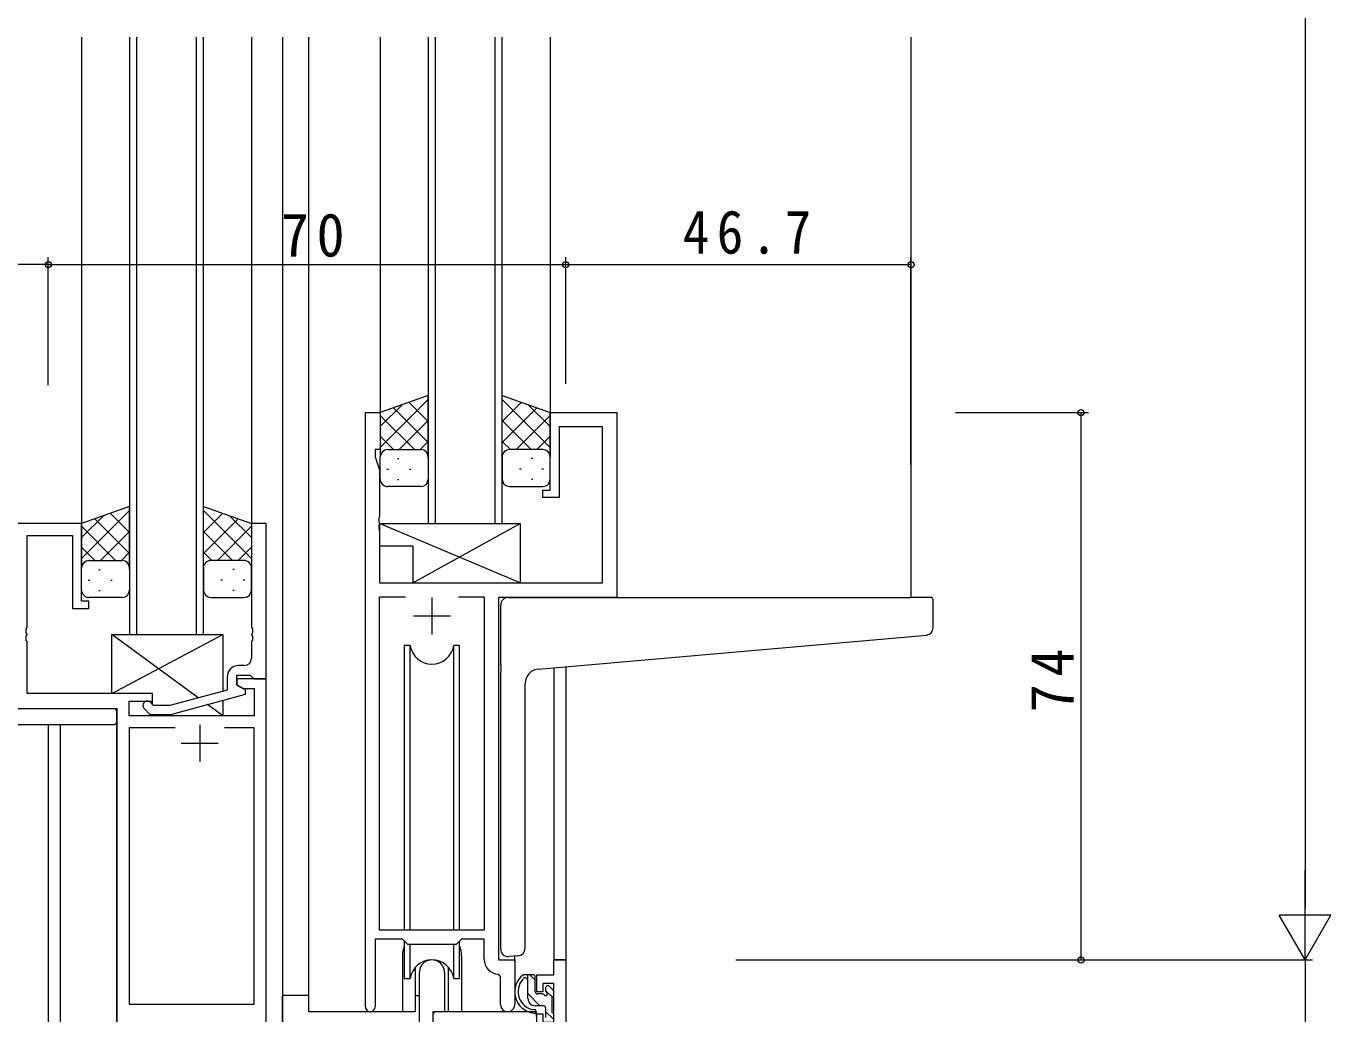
# Model space of a CAD drawing. Units: millimetres, scale not verified. Extents: x -841 to 292, y -594 to 212.
# Drawn here: x -701.7 to -525.2, y -390 to -256.5 of the extents above; entities that cross this region are included whole.
import ezdxf

# ---------------------------------------------------------------- set-up
doc = ezdxf.new("R2010")
doc.units = ezdxf.units.MM
doc.header["$LTSCALE"] = 2
for name, color, linetype, lineweight in [('0-3_YKK_11', 7, 'Continuous', 9), ('0-4_YKK_12', 2, 'Continuous', 9), ('0-5_YKK_13', 4, 'Continuous', 9), ('0-6_YKK_D', 6, 'Continuous', 9)]:
    doc.layers.add(name, color=color, linetype=linetype, lineweight=lineweight)
doc.styles.add('ＭＳ ゴシック', font='')
doc.styles.get('ＭＳ ゴシック').set_extended_font_data('MS Gothic')

msp = doc.modelspace()

# ---------------------------------------------------------------- linework, layer by layer
at = {"layer": '0-3_YKK_11'}
for p, q in [((-655.804, -308.716), (-653.804, -308.716)), ((-655.804, -389.066), (-655.804, -308.716)), ((-653.804, -308.716), (-653.804, -313.716)), ((-630.804, -308.716), (-621.804, -308.716)), ((-630.804, -319.216), (-630.804, -308.716)), ((-621.804, -308.716), (-621.804, -333.716)), ((-629.604, -310.646), (-629.604, -320.216)), ((-623.734, -310.646), (-629.604, -310.646)), ((-623.734, -331.716), (-623.734, -310.646)), ((-654.504, -313.716), (-654.504, -314.716)), ((-653.804, -313.716), (-654.504, -313.716)), ((-654.504, -314.716), (-653.874, -316.447)), ((-653.874, -316.447), (-653.874, -322.758)), ((-631.804, -319.216), (-630.804, -319.216)), ((-631.804, -320.216), (-631.804, -319.216)), ((-629.604, -320.216), (-631.804, -320.216)), ((-653.874, -322.758), (-653.994, -322.941)), ((-653.994, -322.941), (-653.994, -323.491)), ((-694.204, -323.716), (-703.204, -323.716)), ((-694.204, -334.216), (-694.204, -323.716)), ((-671.204, -323.716), (-671.204, -337.758)), ((-669.204, -323.716), (-671.204, -323.716)), ((-669.204, -344.716), (-669.204, -323.716)), ((-653.994, -323.491), (-653.874, -323.675)), ((-653.874, -323.758), (-653.994, -323.941)), ((-653.994, -323.941), (-653.994, -324.491)), ((-653.994, -324.491), (-653.874, -324.675)), ((-653.874, -323.675), (-653.874, -323.758)), ((-653.874, -324.675), (-653.874, -331.716)), ((-701.574, -325.346), (-695.404, -325.346)), ((-701.574, -337.758), (-701.574, -325.346)), ((-695.404, -325.346), (-695.404, -335.216)), ((-653.874, -331.716), (-623.734, -331.716)), ((-695.404, -335.216), (-693.204, -335.216)), ((-693.204, -334.216), (-694.204, -334.216)), ((-693.204, -335.216), (-693.204, -334.216)), ((-653.874, -333.646), (-650.391, -333.646)), ((-653.874, -378.716), (-653.874, -333.646)), ((-646.804, -333.716), (-646.804, -338.716)), ((-643.217, -333.646), (-639.734, -333.646)), ((-643.217, -333.646), (-639.734, -333.646)), ((-639.734, -333.646), (-639.734, -378.716)), ((-637.804, -333.716), (-637.804, -382.716)), ((-621.804, -333.716), (-637.804, -333.716)), ((-649.304, -336.216), (-644.304, -336.216)), ((-701.694, -337.941), (-701.574, -337.758)), ((-701.694, -338.491), (-701.694, -337.941)), ((-701.574, -338.675), (-701.694, -338.491)), ((-701.694, -338.941), (-701.574, -338.758)), ((-701.574, -338.758), (-701.574, -338.675)), ((-671.204, -337.758), (-671.084, -337.941)), ((-671.084, -338.491), (-671.204, -338.675)), ((-671.204, -338.675), (-671.204, -338.758)), ((-671.204, -338.758), (-671.084, -338.941)), ((-671.084, -337.941), (-671.084, -338.491)), ((-701.694, -339.491), (-701.694, -338.941)), ((-701.574, -339.675), (-701.694, -339.491)), ((-701.574, -346.716), (-701.574, -339.675)), ((-671.084, -339.491), (-671.204, -339.675)), ((-671.204, -339.675), (-671.204, -341.916)), ((-671.084, -338.941), (-671.084, -339.491)), ((-672.204, -342.916), (-673.004, -342.916)), ((-674.504, -344.416), (-674.504, -346.237)), ((-673.204, -344.216), (-671.404, -344.216)), ((-673.204, -345.516), (-673.204, -344.216)), ((-673.204, -344.716), (-673.204, -345.516)), ((-669.204, -344.716), (-673.204, -344.716)), ((-673.204, -345.516), (-672.338, -346.016)), ((-672.004, -346.209), (-673.204, -345.516)), ((-671.404, -344.216), (-671.204, -344.416)), ((-671.204, -344.416), (-670.904, -344.716)), ((-670.904, -344.716), (-669.204, -344.716)), ((-669.204, -394.716), (-669.204, -344.716)), ((-684.604, -346.716), (-701.574, -346.716)), ((-684.604, -347.716), (-684.604, -346.716)), ((-674.504, -346.237), (-682.266, -348.316)), ((-682.108, -349.516), (-672.004, -346.809)), ((-672.338, -346.016), (-670.834, -346.016)), ((-672.004, -346.809), (-672.004, -346.209)), ((-670.834, -346.016), (-670.834, -349.716)), ((-703.204, -348.716), (-689.404, -348.716)), ((-689.404, -348.716), (-689.404, -414.966)), ((-687.774, -347.716), (-684.604, -347.716)), ((-687.774, -349.716), (-687.774, -347.716)), ((-685.728, -348.741), (-684.953, -349.516)), ((-684.456, -348.316), (-684.88, -347.892)), ((-682.266, -348.316), (-684.456, -348.316)), ((-670.834, -349.716), (-687.774, -349.716)), ((-684.953, -349.516), (-682.108, -349.516)), ((-678.204, -350.916), (-678.204, -355.916)), ((-687.774, -351.346), (-687.774, -388.716)), ((-681.555, -351.346), (-687.774, -351.346)), ((-681.555, -351.346), (-687.774, -351.346)), ((-670.834, -351.346), (-674.854, -351.346)), ((-670.834, -388.716), (-670.834, -351.346)), ((-680.704, -353.416), (-675.704, -353.416)), ((-639.734, -378.716), (-653.874, -378.716)), ((-654.504, -379.916), (-654.504, -389.066)), ((-650.804, -379.916), (-654.504, -379.916)), ((-650.074, -380.646), (-650.804, -379.916)), ((-643.534, -380.646), (-650.074, -380.646)), ((-642.804, -379.916), (-643.534, -380.646)), ((-639.734, -379.916), (-642.804, -379.916)), ((-639.734, -382.646), (-639.734, -379.916)), ((-637.804, -382.716), (-635.604, -382.716)), ((-635.604, -382.716), (-635.604, -388.751)), ((-628.704, -382.716), (-628.704, -424.716)), ((-648.504, -400.716), (-648.504, -384.416)), ((-637.534, -384.944), (-637.821, -384.644)), ((-637.534, -388.751), (-637.534, -384.944)), ((-687.774, -388.716), (-670.834, -388.716)), ((-646.704, -389.716), (-646.704, -398.716))]:
    msp.add_line(p, q, dxfattribs=at)
for points in [[(-630.334, -392.316), (-632.604, -392.316), (-632.604, -390.016), (-631.804, -390.016), (-631.804, -391.116), (-630.334, -391.116), (-630.334, -385.916), (-631.804, -385.916), (-631.804, -387.016), (-632.604, -387.016), (-632.604, -384.716), (-630.334, -384.716), (-630.334, -382.716), (-628.704, -382.716)], [(-645.104, -384.416), (-645.104, -389.716), (-646.704, -389.716)]]:
    msp.add_lwpolyline(points, dxfattribs=at)
for centre, radius, start, end in [((-672.204, -341.916), 1, 270, 359.99998), ((-673.004, -344.416), 1.5, 90, 179.99998), ((-685.304, -348.316), 0.6, 44.99998, 225), ((-646.804, -384.416), 1.7, 359.99998, 180), ((-637.734, -382.646), 2, 179.99998, 267.50807), ((-655.154, -389.066), 0.65, 179.99998, 0), ((-636.569, -388.751), 0.965, 179.99998, 0)]:
    msp.add_arc(centre, radius, start, end, dxfattribs=at)
at = {"layer": '0-4_YKK_12'}
for p, q in [((-694.204, -257.966), (-694.204, -324.216)), ((-687.704, -257.966), (-687.704, -338.716)), ((-686.704, -338.716), (-686.704, -257.966)), ((-678.704, -257.966), (-678.704, -338.716)), ((-677.704, -338.716), (-677.704, -257.966)), ((-671.204, -257.966), (-671.204, -324.216)), ((-667.004, -257.966), (-667.004, -423.716)), ((-663.504, -257.966), (-663.504, -389.716)), ((-653.804, -257.966), (-653.804, -309.216)), ((-647.304, -257.966), (-647.304, -323.716)), ((-646.304, -323.716), (-646.304, -257.966)), ((-638.304, -257.966), (-638.304, -323.716)), ((-637.304, -323.716), (-637.304, -257.966)), ((-630.804, -257.966), (-630.804, -309.216)), ((-582.004, -257.966), (-582.004, -333.716)), ((-647.304, -323.716), (-637.304, -323.716)), ((-622.104, -333.716), (-601.004, -333.716)), ((-687.704, -338.716), (-677.704, -338.716)), ((-630.334, -343.207), (-630.334, -382.716)), ((-689.404, -423.716), (-689.404, -349.016)), ((-698.704, -350.904), (-698.704, -426.416)), ((-697.074, -350.904), (-697.074, -436.316)), ((-650.804, -382.216), (-650.804, -389.716)), ((-642.804, -382.216), (-642.804, -389.716)), ((-635.604, -383.016), (-635.604, -382.216)), ((-650.804, -389.716), (-663.504, -389.716)), ((-636.577, -389.716), (-642.804, -389.716)), ((-636.577, -389.716), (-642.804, -389.716))]:
    msp.add_line(p, q, dxfattribs=at)
msp.add_lwpolyline([(-628.704, -343.064), (-628.704, -382.716), (-630.334, -382.716)], dxfattribs=at)
for start, end in [(159.63586, 180), (0, 20.36412)]:
    msp.add_arc((-646.804, -382.216), 4, start, end, dxfattribs=at)
at = {"layer": '0-5_YKK_13'}
for p, q in [((-647.304, -306.395), (-653.804, -308.716)), ((-653.804, -313.448), (-647.304, -306.948)), ((-647.304, -314.938), (-647.304, -306.395)), ((-637.304, -314.938), (-637.303, -306.395)), ((-637.303, -306.395), (-630.803, -308.716)), ((-630.804, -313.448), (-637.303, -306.948)), ((-653.804, -310.62), (-650.843, -307.659)), ((-653.804, -308.716), (-653.804, -314.716)), ((-647.304, -312.768), (-652, -308.072)), ((-647.304, -309.939), (-649.916, -307.328)), ((-637.304, -312.768), (-632.608, -308.072)), ((-637.303, -309.939), (-634.692, -307.327)), ((-630.803, -310.62), (-633.764, -307.659)), ((-630.803, -308.716), (-630.804, -314.716)), ((-649.184, -313.716), (-653.804, -309.096)), ((-651.244, -313.716), (-647.304, -309.777)), ((-633.364, -313.716), (-637.303, -309.776)), ((-635.424, -313.716), (-630.803, -309.096)), ((-652.012, -313.716), (-653.804, -311.925)), ((-632.595, -313.716), (-630.803, -311.925)), ((-652.804, -313.716), (-649.204, -313.716)), ((-652.404, -313.716), (-648.304, -313.716)), ((-648.415, -313.716), (-647.304, -312.605)), ((-636.192, -313.716), (-637.304, -312.605)), ((-632.204, -313.716), (-636.303, -313.716)), ((-631.804, -313.716), (-635.404, -313.716)), ((-653.804, -317.716), (-653.804, -314.716)), ((-651.469, -314.938), (-651.269, -314.938)), ((-647.304, -314.716), (-647.304, -317.716)), ((-637.304, -314.716), (-637.304, -317.716)), ((-633.139, -314.938), (-633.339, -314.938)), ((-630.804, -317.716), (-630.804, -314.716)), ((-652.884, -316.353), (-652.684, -316.353)), ((-649.854, -316.353), (-649.654, -316.353)), ((-634.754, -316.353), (-634.954, -316.353)), ((-631.724, -316.353), (-631.924, -316.353)), ((-648.304, -318.716), (-652.804, -318.716)), ((-651.469, -317.768), (-651.269, -317.768)), ((-636.304, -318.716), (-631.804, -318.716)), ((-633.139, -317.768), (-633.339, -317.768)), ((-687.704, -321.395), (-694.204, -323.716)), ((-694.204, -328.448), (-687.704, -321.948)), ((-694.204, -325.62), (-691.243, -322.659)), ((-687.704, -324.939), (-690.316, -322.328)), ((-687.704, -329.938), (-687.704, -321.395)), ((-677.704, -321.395), (-671.204, -323.716)), ((-677.704, -329.938), (-677.704, -321.395)), ((-671.204, -328.448), (-677.704, -321.948)), ((-677.704, -324.939), (-675.092, -322.328)), ((-671.204, -325.62), (-674.164, -322.659)), ((-694.204, -323.716), (-694.204, -329.716)), ((-689.584, -328.716), (-694.204, -324.096)), ((-687.704, -327.768), (-692.4, -323.072)), ((-677.704, -327.768), (-673.008, -323.072)), ((-675.824, -328.716), (-671.204, -324.096)), ((-671.204, -323.716), (-671.204, -329.716)), ((-653.874, -323.717), (-653.874, -326.717)), ((-653.874, -323.717), (-634.874, -323.717)), ((-634.874, -331.716), (-653.874, -323.717)), ((-634.874, -323.717), (-634.874, -331.716)), ((-691.644, -328.716), (-687.704, -324.776)), ((-673.764, -328.716), (-677.704, -324.776)), ((-692.412, -328.716), (-694.204, -326.925)), ((-688.816, -328.716), (-687.704, -327.605)), ((-676.592, -328.716), (-677.704, -327.605)), ((-672.995, -328.716), (-671.204, -326.925)), ((-653.874, -326.717), (-649.374, -326.717)), ((-694.204, -332.716), (-694.204, -329.716)), ((-693.204, -328.716), (-689.604, -328.716)), ((-692.804, -328.716), (-688.704, -328.716)), ((-691.869, -329.938), (-691.669, -329.938)), ((-687.704, -329.716), (-687.704, -332.716)), ((-677.704, -329.716), (-677.704, -332.716)), ((-672.604, -328.716), (-676.704, -328.716)), ((-672.204, -328.716), (-675.804, -328.716)), ((-673.539, -329.938), (-673.739, -329.938)), ((-671.204, -332.716), (-671.204, -329.716)), ((-693.284, -331.353), (-693.084, -331.353)), ((-690.254, -331.353), (-690.054, -331.353)), ((-675.154, -331.353), (-675.354, -331.353)), ((-672.124, -331.353), (-672.324, -331.353)), ((-649.374, -331.716), (-634.874, -331.716)), ((-691.869, -332.768), (-691.669, -332.768)), ((-673.539, -332.768), (-673.739, -332.768)), ((-688.704, -333.716), (-693.204, -333.716)), ((-676.704, -333.716), (-672.204, -333.716)), ((-637.504, -342.831), (-637.504, -334.716)), ((-636.504, -333.716), (-582.004, -333.716)), ((-579.304, -333.716), (-582.004, -333.716)), ((-579.004, -337.8), (-579.004, -334.016)), ((-690.104, -338.716), (-675.104, -338.716)), ((-690.104, -346.716), (-690.104, -338.716)), ((-678.419, -347.286), (-690.104, -338.716)), ((-690.104, -346.716), (-675.104, -338.716)), ((-675.104, -338.716), (-675.104, -346.397)), ((-581.917, -338.971), (-579.917, -338.796)), ((-649.762, -378.716), (-649.762, -340.217)), ((-643.846, -378.716), (-643.846, -340.216)), ((-643.054, -340.216), (-643.846, -340.216)), ((-643.054, -378.716), (-643.054, -340.216)), ((-632.378, -343.386), (-581.917, -338.971)), ((-637.504, -342.831), (-637.504, -343.834)), ((-637.504, -381.272), (-637.504, -343.834)), ((-634.204, -381.158), (-634.204, -345.378)), ((-684.604, -346.716), (-690.104, -346.716)), ((-684.604, -348.168), (-684.604, -346.716)), ((-675.104, -347.64), (-675.104, -349.716)), ((-705.404, -348.716), (-689.904, -348.716)), ((-689.404, -349.216), (-689.404, -349.904)), ((-675.104, -349.716), (-677.178, -348.195)), ((-705.892, -350.904), (-689.904, -350.904)), ((-689.404, -349.904), (-689.404, -350.404)), ((-684.604, -349.716), (-684.604, -349.516)), ((-675.104, -349.716), (-684.604, -349.716)), ((-650.554, -380.166), (-650.554, -385.216)), ((-649.762, -385.216), (-649.762, -380.646)), ((-643.846, -385.216), (-643.846, -380.646)), ((-643.054, -385.216), (-643.054, -380.166)), ((-635.204, -382.162), (-636.417, -382.268)), ((-635.204, -382.162), (-635.117, -382.154)), ((-649.054, -383.732), (-649.054, -389.716)), ((-644.554, -389.716), (-644.554, -383.732)), ((-633.134, -384.716), (-634.434, -384.716)), ((-633.834, -387.916), (-633.834, -384.716)), ((-632.834, -385.441), (-633.559, -384.716)), ((-650.554, -385.216), (-649.762, -385.216)), ((-643.846, -385.216), (-643.054, -385.216)), ((-632.834, -387.016), (-632.834, -385.016)), ((-631.434, -386.516), (-631.434, -386.855)), ((-630.422, -386.804), (-630.922, -386.304)), ((-663.504, -387.516), (-667, -387.516)), ((-667, -400.716), (-667, -387.516)), ((-649.054, -387.516), (-648.504, -387.516)), ((-632.187, -388.916), (-633.834, -387.269)), ((-631.895, -387.316), (-632.534, -387.316)), ((-630.469, -387.806), (-631.434, -386.841)), ((-630.534, -389.816), (-630.534, -387.816)), ((-630.334, -387.616), (-630.334, -387.016)), ((-649.054, -389.716), (-650.804, -389.716)), ((-632.702, -389.716), (-646.28, -389.716)), ((-642.804, -389.716), (-644.554, -389.716)), ((-631.734, -388.916), (-632.834, -388.916)), ((-632.702, -389.716), (-632.634, -392.316)), ((-631.434, -389.216), (-631.434, -390.516)), ((-630.4, -390.704), (-631.434, -389.669))]:
    msp.add_line(p, q, dxfattribs=at)
for points in [[(-649.374, -326.717), (-649.374, -331.716), (-634.874, -323.717)], [(-649.762, -340.217), (-650.554, -340.216), (-650.554, -378.716)]]:
    msp.add_lwpolyline(points, dxfattribs=at)
for centre, radius, start, end in [((-652.804, -314.716), 1, 89.99998, 179.99998), ((-652.804, -314.716), 1, 89.99998, 179.99998), ((-648.304, -314.716), 1, 359.99998, 89.99998), ((-636.304, -314.716), 1, 89.99841, 179.99841), ((-631.804, -314.716), 1, 359.99841, 89.99841), ((-631.804, -314.716), 1, 359.99841, 89.99841), ((-652.804, -317.716), 1, 179.99998, 269.99998), ((-648.304, -317.716), 1, 269.99998, 359.99998), ((-636.304, -317.716), 1, 179.99841, 269.99841), ((-631.804, -317.716), 1, 269.99841, 359.99841), ((-693.204, -329.716), 1, 89.99998, 179.99998), ((-693.204, -329.716), 1, 89.99998, 179.99998), ((-688.704, -329.716), 1, 359.99998, 89.99998), ((-676.704, -329.716), 1, 89.99841, 179.99841), ((-672.204, -329.716), 1, 359.99841, 89.99841), ((-672.204, -329.716), 1, 359.99841, 89.99841), ((-693.204, -332.716), 1, 179.99998, 269.99998), ((-688.704, -332.716), 1, 269.99998, 359.99998), ((-676.704, -332.716), 1, 179.99841, 269.99841), ((-672.204, -332.716), 1, 269.99841, 359.99841), ((-636.504, -334.716), 1, 135.57298, 180), ((-636.504, -334.716), 1, 90, 135.57298), ((-636.504, -334.716), 1, 121.36697, 135.57298), ((-579.304, -334.016), 0.3, 0, 90), ((-580.004, -337.8), 1, 275, 0), ((-646.804, -339.716), 3, 189.59798, 350.40582), ((-632.204, -345.378), 2, 95, 180), ((-689.904, -349.216), 0.5, 0, 90), ((-689.904, -350.404), 0.5, 269.99889, 0), ((-635.204, -381.158), 1, 275, 0), ((-646.804, -385.716), 3, 9.59416, 170.4066), ((-636.504, -381.272), 1, 180, 275), ((-632.72, -387.037), 2.885, 126.45192, 263.90388), ((-633.134, -385.016), 0.3, 0, 90), ((-632.634, -387.003), 2.504, 139.45805, 259.25217), ((-634.694, -385.121), 0.3, 301.62189, 336.95038), ((-634.234, -385.316), 0.2, 36.86989, 156.95038), ((-633.834, -385.016), 0.3, 216.86989, 270), ((-631.134, -386.516), 0.3, 45, 180), ((-632.834, -387.916), 1, 180, 270), ((-632.534, -387.016), 0.3, 180, 270), ((-631.895, -387.616), 0.3, 33.05573, 90), ((-631.434, -387.316), 0.25, 213.05573, 56.94426), ((-631.134, -386.855), 0.3, 180, 236.94426), ((-630.534, -387.616), 0.2, 270, 0), ((-630.634, -387.016), 0.3, 0, 45), ((-646.28, -390.016), 0.3, 90, 179.49998), ((-632.956, -389.666), 0.25, 253.63879, 125.58162), ((-631.734, -389.216), 0.3, 0, 90), ((-630.534, -390.016), 0.2, 0, 90)]:
    msp.add_arc(centre, radius, start, end, dxfattribs=at)
at = {"layer": '0-6_YKK_D'}
for p, q in [((-528.704, 10.284), (-528.704, -375.716)), ((-698.704, -288.716), (-705.404, -288.716)), ((-698.704, -305.004), (-698.704, -287.716)), ((-698.704, -305.004), (-698.704, -287.716)), ((-698.704, -288.716), (-628.704, -288.716)), ((-628.704, -304.808), (-628.704, -287.716)), ((-628.704, -304.808), (-628.704, -287.716)), ((-628.704, -288.716), (-582.004, -288.716)), ((-582.004, -315.764), (-582.004, -287.716)), ((-576.004, -308.716), (-558.004, -308.716)), ((-559.004, -382.716), (-559.004, -308.716)), ((-528.704, -382.716), (-528.704, -370.592)), ((-528.704, -382.716), (-532.204, -376.654)), ((-525.204, -376.654), (-532.204, -376.654)), ((-528.704, -382.716), (-525.204, -376.654)), ((-605.704, -382.716), (-527.704, -382.716)), ((-605.704, -382.716), (-527.704, -382.716)), ((-576.004, -382.716), (-558.004, -382.716)), ((-528.704, -382.716), (-528.704, -427.716))]:
    msp.add_line(p, q, dxfattribs=at)
for centre in [(-698.704, -288.716), (-698.704, -288.716), (-628.704, -288.716), (-628.704, -288.716), (-582.004, -288.716), (-559.004, -308.716), (-559.004, -382.716)]:
    msp.add_circle(centre, 0.425, dxfattribs=at)

# ---------------------------------------------------------------- texts
at = {"layer": '0-6_YKK_D', "color": 7, "char_height": 5.865, "attachment_point": 7, "style": 'ＭＳ ゴシック'}
for s, insert in [('\\T1.27;\\W0.95;70', (-667.224, -287.716)), ('\\T1.28;\\W0.9;46.7', (-612.874, -287.316))]:
    msp.add_mtext(s, dxfattribs=dict(at, insert=insert))
at = {"layer": '0-6_YKK_D', "color": 7, "insert": (-560.004, -349.236), "char_height": 5.865, "attachment_point": 7, "rotation": 90, "style": 'ＭＳ ゴシック'}
msp.add_mtext('\\T1.27;\\W0.95;74', dxfattribs=at)

doc.saveas('drawing.dxf')
